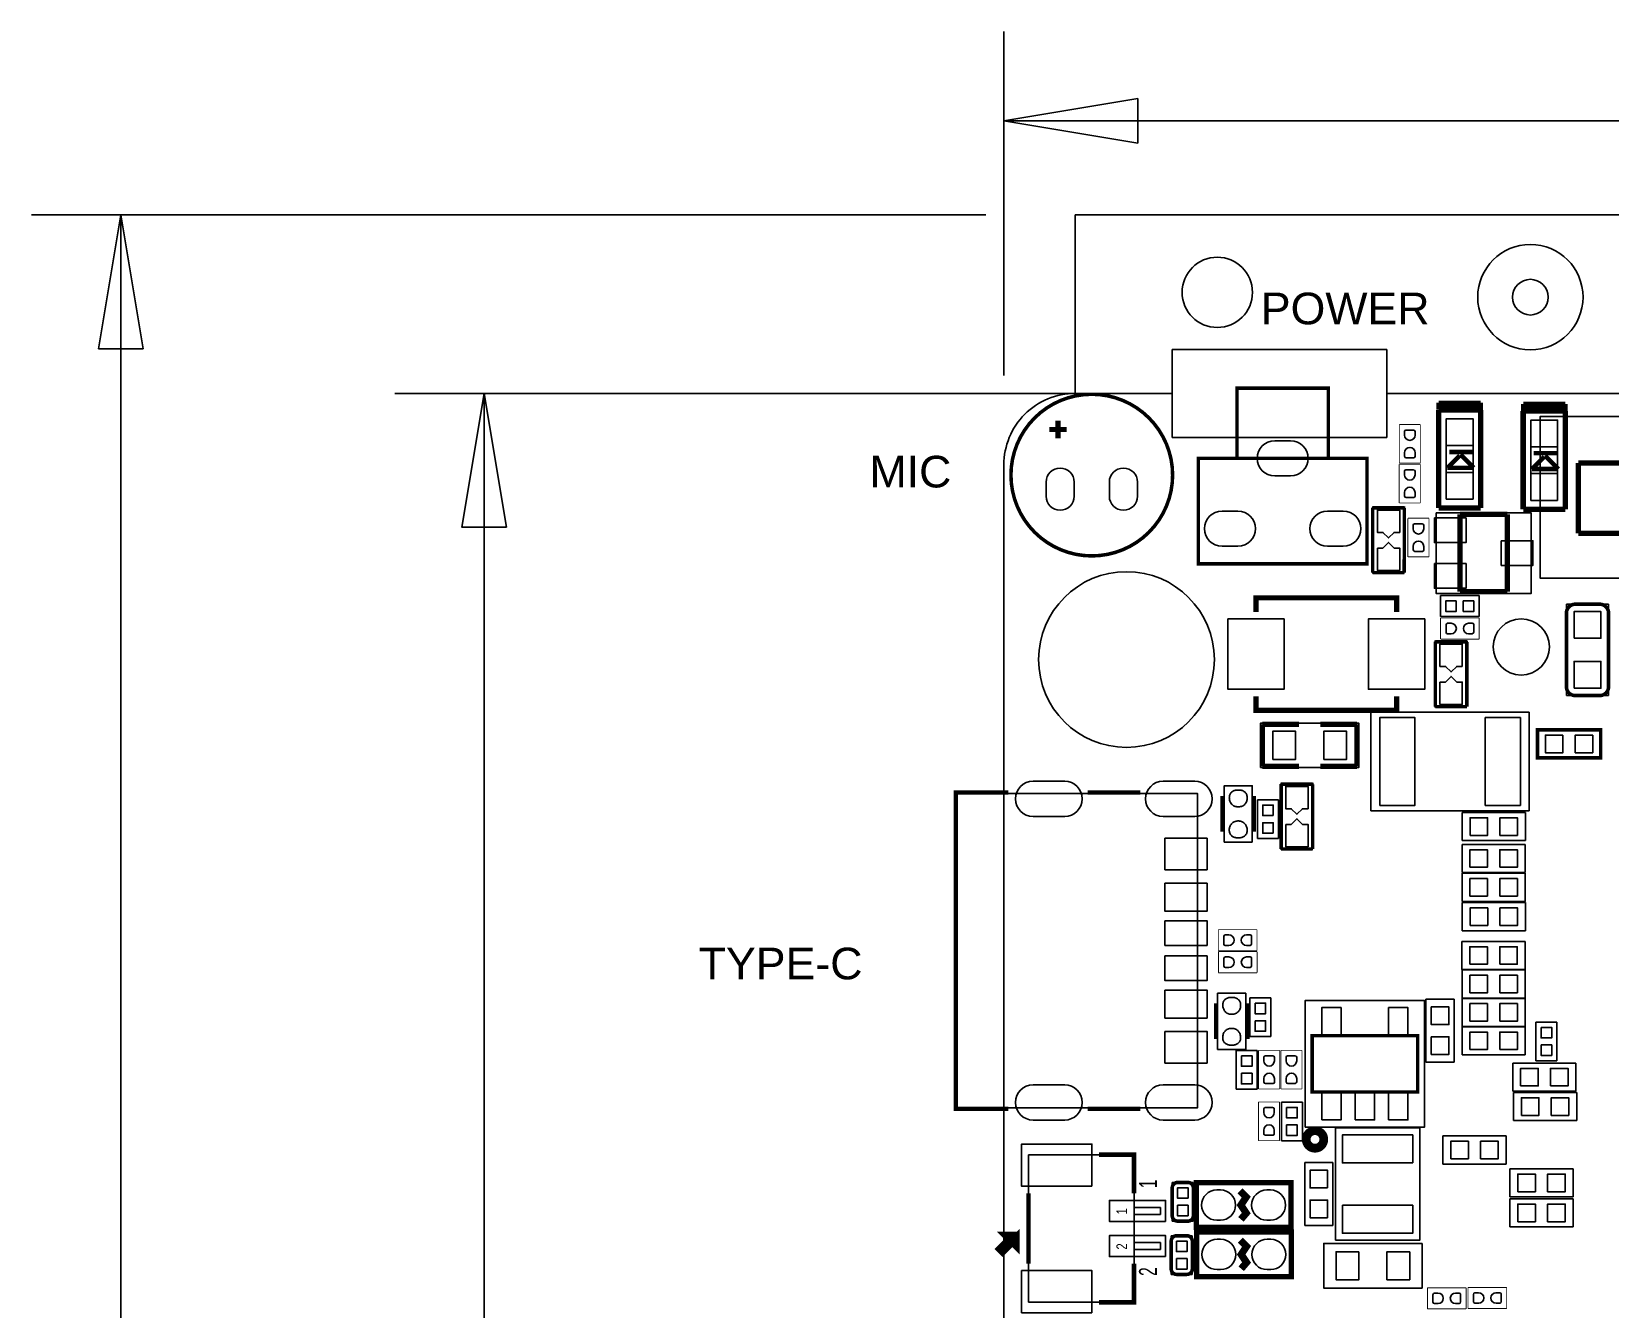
# Model space of a CAD drawing. Extents: x -43 to 159, y -36 to 93.
# Drawn here: x -42.61 to 2.32, y 42.61 to 78.97 of the extents above; entities that cross this region are included whole.
import ezdxf

# ---------------------------------------------------------------- set-up
doc = ezdxf.new("R2010")
doc.units = 0
for name, color, linetype in [('BG_DIMENSION', 40, 'CONTINUOUS'), ('BG_OUTLINE', 200, 'CONTINUOUS'), ('PG_ASSEMBLY_TOP', 7, 'CONTINUOUS'), ('PG_SILKSCREEN_TOP', 254, 'CONTINUOUS'), ('PIN_TOP', 92, 'CONTINUOUS')]:
    doc.layers.add(name, color=color, linetype=linetype)

msp = doc.modelspace()

# ---------------------------------------------------------------- linework, layer by layer
at = {"layer": 'BG_DIMENSION'}
for points in [[(-14.943328, 69.181218), (-14.943328, 78.969108)], [(-11.133328, 77.064108), (-14.943328, 76.429108), (-11.133328, 75.794108), (-11.133328, 77.064108)], [(7.838948, 76.429108), (-14.943328, 76.429108)], [(-15.451328, 73.753218), (-42.606722, 73.753218)], [(-39.431722, 69.943218), (-40.066722, 73.753218), (-40.701722, 69.943218), (-39.431722, 69.943218)], [(-40.066722, 32.643826), (-40.066722, 73.753218)], [(-12.691872, 68.673218), (-32.268668, 68.673218)], [(-29.093668, 64.863218), (-29.728668, 68.673218), (-30.363668, 64.863218), (-29.093668, 64.863218)], [(-29.728668, 33.782508), (-29.728668, 68.673218)]]:
    msp.add_lwpolyline(points, dxfattribs=at)
at = {"layer": 'BG_OUTLINE'}
for points in [[(114.046508, 73.753218), (157.121098, 73.753218), (-12.911328, 73.753218), (-12.911328, 68.673218), (-10.151872, 68.673218)], [(-10.151872, 69.924422), (-10.151872, 68.673218)], [(-4.049776, 69.924422), (-10.151872, 69.924422)], [(-4.049776, 68.673218), (-4.049776, 69.924422)], [(-12.911328, 68.673218), (-10.151872, 68.673218)], [(-12.911328, 68.673218), (-10.151872, 68.673218)], [(-10.151872, 68.673218), (-10.151872, 67.422014)], [(-10.151872, 68.673218), (-10.151872, 67.422014)], [(-10.151872, 68.673218), (-10.151872, 67.422014)], [(-4.049776, 68.673218), (39.024814, 68.673218)], [(-4.049776, 67.422014), (-4.049776, 68.673218)], [(-4.049776, 68.673218), (39.024814, 68.673218)], [(-4.049776, 67.422014), (-4.049776, 68.673218)], [(-4.049776, 68.673218), (39.024814, 68.673218)], [(-4.049776, 67.422014), (-4.049776, 68.673218)], [(-10.151872, 67.422014), (-4.049776, 67.422014)], [(-10.151872, 67.422014), (-4.049776, 67.422014)], [(-10.151872, 67.422014), (-4.049776, 67.422014)], [(-14.943328, -18.358866), (-14.943328, 66.641218)], [(-14.943328, -18.358866), (-14.943328, 66.641218)], [(-14.943328, -18.358866), (-14.943328, 66.641218)]]:
    msp.add_lwpolyline(points, dxfattribs=at)
for points in [[(-14.943328, 66.641218, -0.414214), (-12.911328, 68.673218)], [(-14.943328, 66.641218, -0.414214), (-12.911328, 68.673218)], [(-14.943328, 66.641218, -0.414214), (-12.911328, 68.673218)], [(41.056814, 66.641218, 0.414214), (39.024814, 68.673218), (-4.049776, 68.673218), (-4.049776, 67.422014), (-10.151872, 67.422014), (-10.151872, 68.673218), (-12.911328, 68.673218, 0.414214), (-14.943328, 66.641218), (-14.943328, -18.358866, 0.414214), (-12.911328, -20.390866), (39.024814, -20.390866, 0.414214), (41.056814, -18.358866), (41.056814, 66.641218)]]:
    msp.add_lwpolyline(points, format="xyb", dxfattribs=at)
msp.add_lwpolyline([(41.056814, -18.358866, -0.414214), (39.024814, -20.390866), (-12.911328, -20.390866, -0.414214), (-14.943328, -18.358866), (-14.943328, 66.641218, -0.414214), (-12.911328, 68.673218), (-10.151872, 68.673218), (-10.151872, 67.422014), (-4.049776, 67.422014), (-4.049776, 68.673218), (39.024814, 68.673218, -0.414214), (41.056814, 66.641218)], format="xyb", close=True, dxfattribs=at)
at = {"layer": 'PG_ASSEMBLY_TOP'}
msp.add_lwpolyline([(1.535938, 71.411592, 1), (-1.461262, 71.411592, 1), (1.535938, 71.411592)], format="xyb", dxfattribs=at)
for points, const_width in [([(-8.310372, 66.824098), (-8.310372, 68.824094), (-5.710428, 68.824094), (-5.710428, 66.824098)], 0.050038), ([(-3.69189, 66.68516), (-3.69189, 67.78498)], 0.0254), ([(-3.69189, 67.78498), (-3.091942, 67.78498)], 0.0254), ([(-3.091942, 67.78498), (-3.091942, 66.68516)], 0.0254), ([(-9.410446, 63.824104), (-9.410446, 66.824098), (-4.610354, 66.824098), (-4.610354, 63.824104), (-9.410446, 63.824104)], 0.050038), ([(-3.694176, 65.554606), (-3.694176, 66.654426)], 0.0254), ([(-3.694176, 66.654426), (-3.094228, 66.654426)], 0.0254), ([(-3.091942, 66.68516), (-3.69189, 66.68516)], 0.0254), ([(-3.094228, 66.654426), (-3.094228, 65.554606)], 0.0254), ([(1.404874, 64.695324), (1.404874, 66.69532)], 0.150114), ([(-3.541014, 63.575692), (-3.543554, 65.429892), (-4.447794, 65.437512), (-4.447794, 63.565532), (-3.543554, 63.568072)], 0.050038), ([(-3.094228, 65.554606), (-3.694176, 65.554606)], 0.0254), ([(-3.44678, 64.021208), (-3.44678, 65.121028)], 0.0254), ([(-3.44678, 65.121028), (-2.846832, 65.121028)], 0.0254), ([(-2.846832, 65.121028), (-2.846832, 64.021208)], 0.0254), ([(-2.846832, 64.021208), (-3.44678, 64.021208)], 0.0254), ([(-2.51841, 61.681868), (-2.51841, 62.281816)], 0.0254), ([(-2.51841, 62.281816), (-1.41859, 62.281816)], 0.0254), ([(-1.41859, 62.281816), (-1.41859, 61.681868)], 0.0254), ([(-1.76022, 59.76239), (-1.76276, 61.61659), (-2.667, 61.62421), (-2.667, 59.75223), (-1.76276, 59.75477)], 0.050038), ([(-1.41859, 61.681868), (-2.51841, 61.681868)], 0.0254), ([(-6.14807, 55.71236), (-6.15061, 57.56656), (-7.05485, 57.57418), (-7.05485, 55.7022), (-6.15061, 55.70474)], 0.050038), ([(-8.84047, 53.41366), (-7.74065, 53.41366)], 0.0254), ([(-8.84047, 52.813712), (-8.84047, 53.41366)], 0.0254), ([(-7.74065, 53.41366), (-7.74065, 52.813712)], 0.0254), ([(-7.74065, 52.813712), (-8.84047, 52.813712)], 0.0254), ([(-8.838438, 52.787042), (-7.738618, 52.787042)], 0.0254), ([(-8.838438, 52.187094), (-8.838438, 52.787042)], 0.0254), ([(-7.738618, 52.787042), (-7.738618, 52.187094)], 0.0254), ([(-7.738618, 52.187094), (-8.838438, 52.187094)], 0.0254), ([(-7.695692, 48.878744), (-7.695692, 49.978564)], 0.0254), ([(-7.695692, 49.978564), (-7.095744, 49.978564)], 0.0254), ([(-7.095744, 49.978564), (-7.095744, 48.878744)], 0.0254), ([(-7.061454, 48.880268), (-7.061454, 49.980088)], 0.0254), ([(-7.061454, 49.980088), (-6.461506, 49.980088)], 0.0254), ([(-6.461506, 49.980088), (-6.461506, 48.880268)], 0.0254), ([(-7.698486, 47.408846), (-7.698486, 48.508666)], 0.0254), ([(-7.698486, 48.508666), (-7.098538, 48.508666)], 0.0254), ([(-7.095744, 48.878744), (-7.695692, 48.878744)], 0.0254), ([(-7.098538, 48.508666), (-7.098538, 47.408846)], 0.0254), ([(-6.461506, 48.880268), (-7.061454, 48.880268)], 0.0254), ([(-7.098538, 47.408846), (-7.698486, 47.408846)], 0.0254), ([(-15.122144, 44.327064), (-14.697964, 44.751244)], 0.127), ([(-14.556486, 44.751244), (-15.051278, 44.256198)], 0.127), ([(-14.980666, 44.751244), (-14.556486, 44.327064)], 0.127), ([(-14.556486, 44.751244), (-14.980666, 44.751244)], 0.127), ([(-14.556486, 44.609766), (-14.980666, 44.185332)], 0.127), ([(-14.697964, 44.751244), (-14.556486, 44.751244)], 0.127), ([(-14.556486, 44.751244), (-14.556486, 44.609766)], 0.127), ([(-14.556486, 44.327064), (-14.556486, 44.751244)], 0.127), ([(-15.051278, 44.256198), (-15.122144, 44.327064)], 0.127), ([(-14.980666, 44.185332), (-15.051278, 44.256198)], 0.127), ([(-2.891028, 42.622978), (-2.891028, 43.222926)], 0.0254), ([(-2.891028, 43.222926), (-1.791208, 43.222926)], 0.0254), ([(-1.791208, 43.222926), (-1.791208, 42.622978)], 0.0254), ([(-1.736344, 42.631868), (-1.736344, 43.231816)], 0.0254), ([(-1.736344, 43.231816), (-0.636524, 43.231816)], 0.0254), ([(-0.636524, 43.231816), (-0.636524, 42.631868)], 0.0254), ([(-1.791208, 42.622978), (-2.891028, 42.622978)], 0.0254), ([(-0.636524, 42.631868), (-1.736344, 42.631868)], 0.0254)]:
    msp.add_lwpolyline(points, dxfattribs=dict(at, const_width=const_width))
at = {"layer": 'PG_ASSEMBLY_TOP', "const_width": 0.050038}
msp.add_lwpolyline([(-10.139172, 66.34861, 1), (-14.743684, 66.34861, 1), (-10.139172, 66.34861)], format="xyb", dxfattribs=at)
at = {"layer": 'PG_ASSEMBLY_TOP'}
for points in [[(-1.591818, 65.663826), (-2.353818, 65.663826), (-2.353818, 67.949826), (-1.591818, 67.949826)], [(0.813562, 65.628266), (0.051562, 65.628266), (0.051562, 67.914266), (0.813562, 67.914266)], [(23.805388, 68.017898), (23.805388, 63.412878), (0.318008, 63.412878), (0.318008, 68.017898)], [(-2.641854, 65.278254), (0.058166, 65.278254), (0.058166, 62.97803), (-2.641854, 62.97803)], [(-7.638796, 58.02376), (-4.844796, 58.02376), (-4.844796, 59.29376), (-7.638796, 59.29376)], [(-7.873492, 55.906162), (-8.673592, 55.906162), (-8.673592, 57.506362), (-7.873492, 57.506362)], [(-16.286988, 48.340772), (-9.437116, 48.340772), (-9.437116, 57.290716), (-16.286988, 57.290716)], [(-8.860536, 51.605434), (-8.060436, 51.605434), (-8.060436, 50.005234), (-8.860536, 50.005234)], [(-6.370828, 47.79518), (-2.972308, 47.79518), (-2.972308, 51.3969), (-6.370828, 51.3969)], [(-5.508244, 44.573444), (-3.110484, 44.573444), (-3.110484, 47.773844), (-5.508244, 47.773844)], [(-6.775704, 44.941236), (-6.775704, 46.211236), (-9.468104, 46.211236), (-9.468104, 44.941236)], [(-6.76783, 43.535854), (-6.76783, 44.805854), (-9.46023, 44.805854), (-9.46023, 43.535854)], [(-3.045206, 44.484544), (-5.839206, 44.484544), (-5.839206, 43.214544), (-3.045206, 43.214544)]]:
    msp.add_lwpolyline(points, close=True, dxfattribs=at)
for points in [[(-1.420876, 62.919864), (-2.520696, 62.919864)], [(-2.520696, 62.919864), (-2.520696, 62.319916)], [(-1.420876, 62.319916), (-1.420876, 62.919864)], [(1.062736, 62.674754), (2.262632, 62.674754)], [(1.062736, 60.07481), (1.062736, 62.674754)], [(2.262632, 62.674754), (2.262632, 60.07481)], [(-2.520696, 62.319916), (-1.420876, 62.319916)], [(2.262632, 60.07481), (1.062736, 60.07481)], [(-4.49834, 56.799226), (-4.49834, 59.598306)], [(-4.49834, 59.598306), (0.00254, 59.598306)], [(0.00254, 59.598306), (0.00254, 56.799226)], [(2.038604, 59.09945), (0.23876, 59.09945)], [(0.23876, 59.09945), (0.23876, 58.29935)], [(2.038604, 58.29935), (2.038604, 59.09945)], [(0.23876, 58.29935), (2.038604, 58.29935)], [(-7.12724, 57.107328), (-7.727188, 57.107328)], [(-7.727188, 57.107328), (-7.727188, 56.007508)], [(-7.12724, 56.007508), (-7.12724, 57.107328)], [(0.00254, 56.799226), (-4.49834, 56.799226)], [(-0.104648, 56.74614), (-1.904492, 56.74614)], [(-1.904492, 56.74614), (-1.904492, 55.94604)], [(-0.104648, 55.94604), (-0.104648, 56.74614)], [(-7.727188, 56.007508), (-7.12724, 56.007508)], [(-0.107696, 55.838598), (-1.90754, 55.838598)], [(-1.90754, 55.838598), (-1.90754, 55.038498)], [(-1.904492, 55.94604), (-0.104648, 55.94604)], [(-0.107696, 55.038498), (-0.107696, 55.838598)], [(-1.90754, 55.038498), (-0.107696, 55.038498)], [(-0.107696, 55.017924), (-1.90754, 55.017924)], [(-1.90754, 55.017924), (-1.90754, 54.217824)], [(-0.107696, 54.217824), (-0.107696, 55.017924)], [(-1.90754, 54.217824), (-0.107696, 54.217824)], [(-0.102362, 54.183026), (-1.902206, 54.183026)], [(-1.902206, 54.183026), (-1.902206, 53.382926)], [(-0.102362, 53.382926), (-0.102362, 54.183026)], [(-0.11049, 53.076856), (-1.910334, 53.076856)], [(-1.910334, 53.076856), (-1.910334, 52.276756)], [(-1.902206, 53.382926), (-0.102362, 53.382926)], [(-0.11049, 52.276756), (-0.11049, 53.076856)], [(-1.910334, 52.276756), (-0.11049, 52.276756)], [(-0.106426, 52.267612), (-1.90627, 52.267612)], [(-1.90627, 52.267612), (-1.90627, 51.467512)], [(-0.106426, 51.467512), (-0.106426, 52.267612)], [(-7.94512, 51.472084), (-7.94512, 50.372264)], [(-7.345172, 51.472084), (-7.94512, 51.472084)], [(-7.345172, 50.372264), (-7.345172, 51.472084)], [(-2.932176, 51.43881), (-2.932176, 49.638966)], [(-2.132076, 51.43881), (-2.932176, 51.43881)], [(-2.132076, 49.638966), (-2.132076, 51.43881)], [(-0.107696, 51.457606), (-1.90754, 51.457606)], [(-1.90754, 51.457606), (-1.90754, 50.657506)], [(-1.90627, 51.467512), (-0.106426, 51.467512)], [(-0.107696, 50.657506), (-0.107696, 51.457606)], [(0.193548, 50.78222), (0.193548, 49.6824)], [(0.793496, 50.78222), (0.193548, 50.78222)], [(0.793496, 49.6824), (0.793496, 50.78222)], [(-7.94512, 50.372264), (-7.345172, 50.372264)], [(-1.90754, 50.657506), (-0.107696, 50.657506)], [(-0.107696, 50.650902), (-1.90754, 50.650902)], [(-1.90754, 50.650902), (-1.90754, 49.850802)], [(-0.107696, 49.850802), (-0.107696, 50.650902)], [(-8.332216, 49.97577), (-8.332216, 48.87595)], [(-7.732268, 49.97577), (-8.332216, 49.97577)], [(-7.732268, 48.87595), (-7.732268, 49.97577)], [(-2.932176, 49.638966), (-2.132076, 49.638966)], [(-1.90754, 49.850802), (-0.107696, 49.850802)], [(1.335024, 49.61509), (-0.46482, 49.61509)], [(-0.46482, 49.61509), (-0.46482, 48.81499)], [(0.193548, 49.6824), (0.793496, 49.6824)], [(1.335024, 48.81499), (1.335024, 49.61509)], [(-8.332216, 48.87595), (-7.732268, 48.87595)], [(-0.46482, 48.81499), (1.335024, 48.81499)], [(1.35636, 48.779684), (-0.443484, 48.779684)], [(-0.443484, 48.779684), (-0.443484, 47.979584)], [(1.35636, 47.979584), (1.35636, 48.779684)], [(-7.046976, 48.507142), (-7.046976, 47.407322)], [(-6.447028, 48.507142), (-7.046976, 48.507142)], [(-6.447028, 47.407322), (-6.447028, 48.507142)], [(-0.443484, 47.979584), (1.35636, 47.979584)], [(-7.046976, 47.407322), (-6.447028, 47.407322)], [(-0.652018, 47.542958), (-2.451862, 47.542958)], [(-2.451862, 47.542958), (-2.451862, 46.742858)], [(-0.652018, 46.742858), (-0.652018, 47.542958)], [(-11.239246, 47.009812), (-14.23924, 47.009812)], [(-14.23924, 47.009812), (-14.23924, 42.809668)], [(-11.239246, 42.809668), (-11.239246, 47.009812)], [(-5.582412, 46.790864), (-6.382512, 46.790864)], [(-6.382512, 46.790864), (-6.382512, 44.99102)], [(-5.582412, 44.99102), (-5.582412, 46.790864)], [(-2.451862, 46.742858), (-0.652018, 46.742858)], [(1.253744, 46.606714), (-0.5461, 46.606714)], [(-0.5461, 46.606714), (-0.5461, 45.806614)], [(1.253744, 45.806614), (1.253744, 46.606714)], [(-9.552432, 46.219364), (-10.15238, 46.219364)], [(-10.15238, 46.219364), (-10.15238, 45.119544)], [(-9.552432, 45.119544), (-9.552432, 46.219364)], [(-10.489184, 45.509688), (-11.239246, 45.509688)], [(-11.239246, 45.509688), (-11.239246, 45.30979)], [(-10.489184, 45.30979), (-10.489184, 45.509688)], [(-0.5461, 45.806614), (1.253744, 45.806614)], [(1.253744, 45.752512), (-0.5461, 45.752512)], [(-0.5461, 45.752512), (-0.5461, 44.952412)], [(1.253744, 44.952412), (1.253744, 45.752512)], [(-11.239246, 45.30979), (-10.489184, 45.30979)], [(-10.15238, 45.119544), (-9.552432, 45.119544)], [(-6.382512, 44.99102), (-5.582412, 44.99102)], [(-0.5461, 44.952412), (1.253744, 44.952412)], [(-10.489184, 44.50969), (-11.239246, 44.50969)], [(-11.239246, 44.50969), (-11.239246, 44.309792)], [(-10.489184, 44.309792), (-10.489184, 44.50969)], [(-10.181082, 44.703492), (-10.181082, 43.603672)], [(-9.581134, 44.703492), (-10.181082, 44.703492)], [(-9.581134, 43.603672), (-9.581134, 44.703492)], [(-11.239246, 44.309792), (-10.489184, 44.309792)], [(-10.181082, 43.603672), (-9.581134, 43.603672)], [(-14.23924, 42.809668), (-11.239246, 42.809668)]]:
    msp.add_lwpolyline(points, dxfattribs=at)
at = {"layer": 'PG_SILKSCREEN_TOP'}
for points, const_width in [([(-5.710428, 66.824098), (-5.710428, 68.824094), (-8.310372, 68.824094), (-8.310372, 66.824098)], 0.100076), ([(-2.572766, 68.406772), (-1.37287, 68.406772)], 0.127), ([(-2.572766, 68.206874), (-2.572766, 68.406772)], 0.127), ([(-2.572766, 68.306696), (-1.37287, 68.306696)], 0.127), ([(-2.572766, 68.206874), (-2.572766, 68.306696)], 0.127), ([(-1.37287, 68.406772), (-1.37287, 68.206874)], 0.127), ([(-1.37287, 68.306696), (-1.37287, 68.106798)], 0.127), ([(-0.167386, 68.371212), (1.03251, 68.371212)], 0.127), ([(-0.167386, 68.171314), (-0.167386, 68.371212)], 0.127), ([(-0.167386, 68.271136), (1.03251, 68.271136)], 0.127), ([(-0.167386, 68.171314), (-0.167386, 68.271136)], 0.127), ([(1.03251, 68.371212), (1.03251, 68.171314)], 0.127), ([(1.03251, 68.271136), (1.03251, 68.071238)], 0.127), ([(-13.401548, 67.396614), (-13.401548, 67.896486)], 0.150114), ([(-2.572766, 68.203826), (-1.37287, 68.203826)], 0.1524), ([(-2.572766, 65.409826), (-2.572766, 68.203826)], 0.1524), ([(-1.37287, 68.203826), (-1.37287, 65.409826)], 0.1524), ([(-0.167386, 68.168266), (1.03251, 68.168266)], 0.1524), ([(-0.167386, 65.374266), (-0.167386, 68.168266)], 0.1524), ([(1.03251, 68.168266), (1.03251, 65.374266)], 0.1524), ([(-13.151358, 67.64655), (-13.651484, 67.64655)], 0.150114), ([(-1.972818, 66.906648), (-2.32283, 66.556636)], 0.127), ([(-2.272792, 67.006724), (-1.572768, 67.006724)], 0.127), ([(-1.572768, 66.556636), (-1.947926, 66.931794)], 0.127), ([(0.432562, 66.871088), (0.08255, 66.521076)], 0.127), ([(0.132588, 66.971164), (0.832612, 66.971164)], 0.127), ([(0.832612, 66.521076), (0.457454, 66.896234)], 0.127), ([(-4.610354, 66.824098), (-9.410446, 66.824098), (-9.410446, 63.824104), (-4.610354, 63.824104), (-4.610354, 66.824098)], 0.100076), ([(-2.32283, 66.556636), (-1.572768, 66.556636)], 0.127), ([(0.08255, 66.521076), (0.832612, 66.521076)], 0.127), ([(23.704804, 66.69532), (1.404874, 66.69532)], 0.1524), ([(1.404874, 64.695324), (23.704804, 64.695324), (23.704804, 66.661538), (23.665688, 66.661538)], 0.1524), ([(1.404874, 66.69532), (1.404874, 64.695324)], 0.150114), ([(-3.548126, 65.417446), (-4.448302, 65.417446)], 0.100076), ([(-4.447794, 65.419732), (-4.447794, 63.570612)], 0.100076), ([(-3.551174, 63.575692), (-3.548634, 65.414652)], 0.100076), ([(-1.37287, 65.409826), (-2.572766, 65.409826)], 0.1524), ([(-0.616966, 65.228216), (-1.966722, 65.228216)], 0.153924), ([(-1.966722, 65.228216), (-1.966722, 63.028068)], 0.153924), ([(-0.616966, 63.028068), (-0.616966, 65.228216)], 0.153924), ([(1.03251, 65.374266), (-0.167386, 65.374266)], 0.1524), ([(-4.448302, 63.572898), (-3.548126, 63.572898)], 0.100076), ([(-3.769106, 62.45479), (-3.769106, 62.85484), (-7.769098, 62.85484), (-7.769098, 62.45479)], 0.150114), ([(-1.966722, 63.028068), (-0.616966, 63.028068)], 0.153924), ([(-1.767332, 61.604144), (-2.667508, 61.604144)], 0.100076), ([(-2.667, 61.60643), (-2.667, 59.75731)], 0.100076), ([(-1.77038, 59.76239), (-1.76784, 61.60135)], 0.100076), ([(-3.769106, 60.054998), (-3.769106, 59.654948), (-7.769098, 59.654948), (-7.769098, 60.054998)], 0.150114), ([(-2.667508, 59.759596), (-1.767332, 59.759596)], 0.100076), ([(-7.591806, 59.258708), (-7.591806, 58.058812)], 0.150114), ([(-6.54177, 59.258708), (-7.591806, 59.258708)], 0.150114), ([(-5.941822, 59.258708), (-4.891786, 59.258708)], 0.150114), ([(-4.891786, 59.258708), (-4.891786, 58.058812)], 0.150114), ([(2.038604, 59.09945), (2.038604, 58.29935), (0.23876, 58.29935), (0.23876, 59.09945), (2.038604, 59.09945)], 0.1016), ([(-7.591806, 58.058812), (-6.54177, 58.058812)], 0.150114), ([(-4.891786, 58.058812), (-5.941822, 58.058812)], 0.150114), ([(-6.155182, 57.554114), (-7.055358, 57.554114)], 0.100076), ([(-7.05485, 57.5564), (-7.05485, 55.70728)], 0.100076), ([(-6.15823, 55.71236), (-6.15569, 57.55132)], 0.100076), ([(-14.81201, 57.315608), (-16.312134, 57.315608), (-16.312134, 48.31588), (-14.81201, 48.31588)], 0.127), ([(-11.061954, 57.315608), (-12.562078, 57.315608)], 0.127), ([(-8.718042, 56.198262), (-8.718042, 57.214262)], 0.127), ([(-7.829042, 57.214262), (-7.829042, 56.198262)], 0.127), ([(-7.055358, 55.709566), (-6.155182, 55.709566)], 0.100076), ([(-8.904986, 50.297334), (-8.904986, 51.313334)], 0.127), ([(-8.015986, 51.313334), (-8.015986, 50.297334)], 0.127), ([(-6.172708, 48.79594), (-6.172708, 50.39614), (-3.170428, 50.39614), (-3.170428, 48.79594), (-6.172708, 48.79594)], 0.09906), ([(-11.061954, 48.31588), (-12.562078, 48.31588)], 0.127), ([(-11.239246, 45.909738), (-11.239246, 47.009812), (-12.239244, 47.009812)], 0.127), ([(-6.775704, 44.941236), (-9.468104, 44.941236), (-9.468104, 46.211236), (-6.775704, 46.211236), (-6.775704, 44.941236)], 0.1524), ([(-14.23924, 43.909742), (-14.23924, 45.909738)], 0.127), ([(-8.198104, 45.169836), (-8.045704, 45.347636), (-8.198104, 45.576236), (-8.045704, 45.804836), (-8.223504, 45.982636)], 0.2032), ([(-14.556486, 44.751244), (-14.980666, 44.751244), (-14.556486, 44.327064), (-14.556486, 44.751244), (-15.051278, 44.256198), (-15.122144, 44.327064), (-14.697964, 44.751244), (-14.556486, 44.751244), (-14.556486, 44.609766), (-14.980666, 44.185332), (-15.051278, 44.256198)], 0.127), ([(-6.76783, 43.535854), (-9.46023, 43.535854), (-9.46023, 44.805854), (-6.76783, 44.805854), (-6.76783, 43.535854)], 0.1524), ([(-8.19023, 43.764454), (-8.03783, 43.942254), (-8.19023, 44.170854), (-8.03783, 44.399454), (-8.21563, 44.577254)], 0.2032), ([(-11.239246, 43.909742), (-11.239246, 42.809668), (-12.239244, 42.809668)], 0.127)]:
    msp.add_lwpolyline(points, dxfattribs=dict(at, const_width=const_width))
for points, const_width in [([(-10.141458, 66.34861, 1), (-14.741398, 66.34861, 1), (-10.141458, 66.34861)], 0.100076), ([(1.316736, 62.674754), (2.008632, 62.674754, -0.414275), (2.262632, 62.420754), (2.262632, 60.32881, -0.414275), (2.008632, 60.07481), (1.316736, 60.07481, -0.414275), (1.062736, 60.32881), (1.062736, 62.420754, -0.414275), (1.316736, 62.674754)], 0.1016), ([(-5.840476, 47.444406, 0.999984), (-6.340348, 47.444406, 1.000016), (-5.840476, 47.444406)], 0.24892), ([(-9.704832, 45.119544), (-9.99998, 45.119544, -0.414362), (-10.15238, 45.271944), (-10.15238, 46.066964, -0.414362), (-9.99998, 46.219364), (-9.704832, 46.219364, -0.414362), (-9.552432, 46.066964), (-9.552432, 45.271944, -0.414362), (-9.704832, 45.119544)], 0.1016), ([(-10.028682, 44.703492), (-9.733534, 44.703492, -0.414362), (-9.581134, 44.551092), (-9.581134, 43.756072, -0.414362), (-9.733534, 43.603672), (-10.028682, 43.603672, -0.414362), (-10.181082, 43.756072), (-10.181082, 44.551092, -0.414362), (-10.028682, 44.703492)], 0.1016)]:
    msp.add_lwpolyline(points, format="xyb", dxfattribs=dict(at, const_width=const_width))
at = {"layer": 'PIN_TOP'}
for points in [[(-1.591818, 67.187826), (-2.353818, 67.187826), (-2.353818, 67.949826), (-1.591818, 67.949826)], [(0.813562, 67.152266), (0.051562, 67.152266), (0.051562, 67.914266), (0.813562, 67.914266)], [(-1.591818, 65.663826), (-2.353818, 65.663826), (-2.353818, 66.425826), (-1.591818, 66.425826)], [(0.813562, 65.628266), (0.051562, 65.628266), (0.051562, 66.390266), (0.813562, 66.390266)], [(-3.680714, 64.718692), (-3.83921, 64.718692), (-3.83921, 64.718184), (-3.998214, 64.55918), (-4.157218, 64.718184), (-4.157218, 64.718692), (-4.315714, 64.718692), (-4.315714, 65.353692), (-3.680714, 65.353692)], [(-2.691765, 65.12814), (-1.791843, 65.12814), (-1.791843, 64.428116), (-2.691765, 64.428116)], [(-4.315714, 64.271652), (-4.157218, 64.271652), (-4.157218, 64.27216), (-3.998214, 64.431164), (-3.83921, 64.27216), (-3.83921, 64.271652), (-3.680714, 64.271652), (-3.680714, 63.636652), (-4.315714, 63.636652)], [(-0.791845, 64.478154), (0.108077, 64.478154), (0.108077, 63.77813), (-0.791845, 63.77813)], [(-2.691765, 63.828168), (-1.791843, 63.828168), (-1.791843, 63.128144), (-2.691765, 63.128144)], [(-2.070735, 62.769877), (-2.070735, 62.469903), (-2.370709, 62.469903), (-2.370709, 62.769877)], [(-1.570863, 62.769877), (-1.570863, 62.469903), (-1.870837, 62.469903), (-1.870837, 62.769877)], [(1.2827, 61.704728), (1.2827, 62.464696), (2.042668, 62.464696), (2.042668, 61.704728)], [(-6.969125, 62.254892), (-6.969125, 60.254896), (-8.569071, 60.254896), (-8.569071, 62.254892)], [(-2.969133, 62.254892), (-2.969133, 60.254896), (-4.569079, 60.254896), (-4.569079, 62.254892)], [(-1.89992, 60.90539), (-2.058416, 60.90539), (-2.058416, 60.904882), (-2.21742, 60.745878), (-2.376424, 60.904882), (-2.376424, 60.90539), (-2.53492, 60.90539), (-2.53492, 61.54039), (-1.89992, 61.54039)], [(1.2827, 60.284868), (1.2827, 61.044836), (2.042668, 61.044836), (2.042668, 60.284868)], [(-2.53492, 60.45835), (-2.376424, 60.45835), (-2.376424, 60.458858), (-2.21742, 60.617862), (-2.058416, 60.458858), (-2.058416, 60.45835), (-1.89992, 60.45835), (-1.89992, 59.82335), (-2.53492, 59.82335)], [(-4.24942, 56.949086), (-4.24942, 59.448446), (-3.24866, 59.448446), (-3.24866, 56.949086)], [(-0.24638, 59.448446), (-0.24638, 56.949086), (-1.24714, 56.949086), (-1.24714, 59.448446)], [(-7.291832, 58.25871), (-7.291832, 59.05881), (-6.641846, 59.05881), (-6.641846, 58.25871)], [(-5.842, 58.25871), (-5.842, 59.05881), (-5.192014, 59.05881), (-5.192014, 58.25871)], [(0.963803, 58.949463), (0.963803, 58.449337), (0.463677, 58.449337), (0.463677, 58.949463)], [(1.813687, 58.949463), (1.813687, 58.449337), (1.313561, 58.449337), (1.313561, 58.949463)], [(-8.527288, 57.188862), (-8.528558, 57.164732), (-8.527288, 57.140856), (-8.52424, 57.11698), (-8.518906, 57.093358), (-8.511286, 57.070498), (-8.501888, 57.0484), (-8.490458, 57.027318), (-8.47725, 57.007252), (-8.46201, 56.988456), (-8.4455, 56.97093), (-8.427212, 56.955182), (-8.407654, 56.941212), (-8.384794, 56.929782), (-8.360918, 56.920638), (-8.33628, 56.91378), (-8.311134, 56.908954), (-8.285734, 56.906668), (-8.260334, 56.906668), (-8.234934, 56.908954), (-8.209788, 56.91378), (-8.18515, 56.920638), (-8.161274, 56.929782), (-8.138414, 56.941212), (-8.118602, 56.954674), (-8.10006, 56.969914), (-8.083042, 56.986932), (-8.067802, 57.005728), (-8.05434, 57.02554), (-8.04291, 57.046876), (-8.033512, 57.068974), (-8.0264, 57.091834), (-8.021574, 57.115456), (-8.019034, 57.139332), (-8.01878, 57.163462), (-8.018526, 57.185306), (-8.020812, 57.206896), (-8.02513, 57.228232), (-8.031734, 57.248806), (-8.040624, 57.268872), (-8.051292, 57.287668), (-8.063992, 57.305194), (-8.07847, 57.32145), (-8.094726, 57.336182), (-8.112252, 57.348882), (-8.131048, 57.359804), (-8.15086, 57.368694), (-8.171688, 57.375552), (-8.193024, 57.37987), (-8.214614, 57.382156), (-8.3312, 57.382156), (-8.352536, 57.380124), (-8.373618, 57.375552), (-8.394192, 57.368948), (-8.41375, 57.360312), (-8.432546, 57.349644), (-8.450072, 57.337198), (-8.466074, 57.322974), (-8.480552, 57.306972), (-8.493252, 57.2897), (-8.504174, 57.271158), (-8.513318, 57.2516), (-8.520176, 57.23128), (-8.524748, 57.210198)], [(-6.28777, 56.85536), (-6.446266, 56.85536), (-6.446266, 56.854852), (-6.60527, 56.695848), (-6.764274, 56.854852), (-6.764274, 56.85536), (-6.92277, 56.85536), (-6.92277, 57.49036), (-6.28777, 57.49036)], [(-7.277227, 56.657367), (-7.577201, 56.657367), (-7.577201, 56.957341), (-7.277227, 56.957341)], [(-8.019796, 56.223662), (-8.018526, 56.247792), (-8.019796, 56.271668), (-8.022844, 56.295544), (-8.028178, 56.319166), (-8.035798, 56.342026), (-8.045196, 56.364124), (-8.056626, 56.385206), (-8.069834, 56.405272), (-8.085074, 56.424068), (-8.101584, 56.441594), (-8.119872, 56.457342), (-8.13943, 56.471312), (-8.16229, 56.482742), (-8.186166, 56.491886), (-8.210804, 56.498744), (-8.23595, 56.50357), (-8.26135, 56.505856), (-8.28675, 56.505856), (-8.31215, 56.50357), (-8.337296, 56.498744), (-8.361934, 56.491886), (-8.38581, 56.482742), (-8.40867, 56.471312), (-8.428482, 56.45785), (-8.447024, 56.44261), (-8.464042, 56.425592), (-8.479282, 56.406796), (-8.492744, 56.386984), (-8.504174, 56.365648), (-8.513572, 56.34355), (-8.520684, 56.32069), (-8.52551, 56.297068), (-8.52805, 56.273192), (-8.528304, 56.249062), (-8.528558, 56.227218), (-8.526272, 56.205628), (-8.521954, 56.184292), (-8.51535, 56.163718), (-8.50646, 56.143652), (-8.495792, 56.124856), (-8.483092, 56.10733), (-8.468614, 56.091074), (-8.452358, 56.076342), (-8.434832, 56.063642), (-8.416036, 56.05272), (-8.396224, 56.04383), (-8.375396, 56.036972), (-8.35406, 56.032654), (-8.33247, 56.030368), (-8.215884, 56.030368), (-8.194548, 56.0324), (-8.173466, 56.036972), (-8.152892, 56.043576), (-8.133334, 56.052212), (-8.114538, 56.06288), (-8.097012, 56.075326), (-8.08101, 56.08955), (-8.066532, 56.105552), (-8.053832, 56.122824), (-8.04291, 56.141366), (-8.033766, 56.160924), (-8.026908, 56.181244), (-8.022336, 56.202326)], [(-7.277227, 56.157495), (-7.577201, 56.157495), (-7.577201, 56.457469), (-7.277227, 56.457469)], [(-6.92277, 56.40832), (-6.764274, 56.40832), (-6.764274, 56.408828), (-6.60527, 56.567832), (-6.446266, 56.408828), (-6.446266, 56.40832), (-6.28777, 56.40832), (-6.28777, 55.77332), (-6.92277, 55.77332)], [(-1.679702, 56.0959), (-1.679702, 56.596026), (-1.179576, 56.596026), (-1.179576, 56.0959)], [(-0.829818, 56.0959), (-0.829818, 56.596026), (-0.329692, 56.596026), (-0.329692, 56.0959)], [(-10.36193, 56.015763), (-9.162034, 56.015763), (-9.162034, 55.115841), (-10.36193, 55.115841)], [(-1.68275, 55.188358), (-1.68275, 55.688484), (-1.182624, 55.688484), (-1.182624, 55.188358)], [(-0.832866, 55.188358), (-0.832866, 55.688484), (-0.33274, 55.688484), (-0.33274, 55.188358)], [(-1.68275, 54.367684), (-1.68275, 54.86781), (-1.182624, 54.86781), (-1.182624, 54.367684)], [(-0.832866, 54.367684), (-0.832866, 54.86781), (-0.33274, 54.86781), (-0.33274, 54.367684)], [(-10.36193, 54.73573), (-9.162034, 54.73573), (-9.162034, 53.93563), (-10.36193, 53.93563)], [(-1.677416, 53.532786), (-1.677416, 54.032912), (-1.17729, 54.032912), (-1.17729, 53.532786)], [(-0.827532, 53.532786), (-0.827532, 54.032912), (-0.327406, 54.032912), (-0.327406, 53.532786)], [(-10.36193, 53.665628), (-9.162034, 53.665628), (-9.162034, 52.965604), (-10.36193, 52.965604)], [(-10.36193, 52.665884), (-9.162034, 52.665884), (-9.162034, 51.96586), (-10.36193, 51.96586)], [(-1.685544, 52.426616), (-1.685544, 52.926742), (-1.185418, 52.926742), (-1.185418, 52.426616)], [(-0.83566, 52.426616), (-0.83566, 52.926742), (-0.335534, 52.926742), (-0.335534, 52.426616)], [(-1.68148, 51.617372), (-1.68148, 52.117498), (-1.181354, 52.117498), (-1.181354, 51.617372)], [(-0.831596, 51.617372), (-0.831596, 52.117498), (-0.33147, 52.117498), (-0.33147, 51.617372)], [(-10.36193, 51.695858), (-9.162034, 51.695858), (-9.162034, 50.895758), (-10.36193, 50.895758)], [(-8.714232, 51.287934), (-8.715502, 51.263804), (-8.714232, 51.239928), (-8.711184, 51.216052), (-8.70585, 51.19243), (-8.69823, 51.16957), (-8.688832, 51.147472), (-8.677402, 51.12639), (-8.664194, 51.106324), (-8.648954, 51.087528), (-8.632444, 51.070002), (-8.614156, 51.054254), (-8.594598, 51.040284), (-8.571738, 51.028854), (-8.547862, 51.01971), (-8.523224, 51.012852), (-8.498078, 51.008026), (-8.472678, 51.00574), (-8.447278, 51.00574), (-8.421878, 51.008026), (-8.396732, 51.012852), (-8.372094, 51.01971), (-8.348218, 51.028854), (-8.325358, 51.040284), (-8.305546, 51.053746), (-8.287004, 51.068986), (-8.269986, 51.086004), (-8.254746, 51.1048), (-8.241284, 51.124612), (-8.229854, 51.145948), (-8.220456, 51.168046), (-8.213344, 51.190906), (-8.208518, 51.214528), (-8.205978, 51.238404), (-8.205724, 51.262534), (-8.20547, 51.284378), (-8.207756, 51.305968), (-8.212074, 51.327304), (-8.218678, 51.347878), (-8.227568, 51.367944), (-8.238236, 51.38674), (-8.250936, 51.404266), (-8.265414, 51.420522), (-8.28167, 51.435254), (-8.299196, 51.447954), (-8.317992, 51.458876), (-8.337804, 51.467766), (-8.358632, 51.474624), (-8.379968, 51.478942), (-8.401558, 51.481228), (-8.518144, 51.481228), (-8.53948, 51.479196), (-8.560562, 51.474624), (-8.581136, 51.46802), (-8.600694, 51.459384), (-8.61949, 51.448716), (-8.637016, 51.43627), (-8.653018, 51.422046), (-8.667496, 51.406044), (-8.680196, 51.388772), (-8.691118, 51.37023), (-8.700262, 51.350672), (-8.70712, 51.330352), (-8.711692, 51.30927)], [(-7.795133, 51.322097), (-7.495159, 51.322097), (-7.495159, 51.022123), (-7.795133, 51.022123)], [(-2.782189, 51.213893), (-2.282063, 51.213893), (-2.282063, 50.713767), (-2.782189, 50.713767)], [(-1.68275, 50.807366), (-1.68275, 51.307492), (-1.182624, 51.307492), (-1.182624, 50.807366)], [(-0.832866, 50.807366), (-0.832866, 51.307492), (-0.33274, 51.307492), (-0.33274, 50.807366)], [(-7.795133, 50.822225), (-7.495159, 50.822225), (-7.495159, 50.522251), (-7.795133, 50.522251)], [(-5.89661, 50.39487), (-5.89661, 51.19497), (-5.3467, 51.19497), (-5.3467, 50.39487)], [(-3.99669, 50.39487), (-3.99669, 51.19497), (-3.44678, 51.19497), (-3.44678, 50.39487)], [(-10.36193, 50.515647), (-9.162034, 50.515647), (-9.162034, 49.615725), (-10.36193, 49.615725)], [(-8.20674, 50.322734), (-8.20547, 50.346864), (-8.20674, 50.37074), (-8.209788, 50.394616), (-8.215122, 50.418238), (-8.222742, 50.441098), (-8.23214, 50.463196), (-8.24357, 50.484278), (-8.256778, 50.504344), (-8.272018, 50.52314), (-8.288528, 50.540666), (-8.306816, 50.556414), (-8.326374, 50.570384), (-8.349234, 50.581814), (-8.37311, 50.590958), (-8.397748, 50.597816), (-8.422894, 50.602642), (-8.448294, 50.604928), (-8.473694, 50.604928), (-8.499094, 50.602642), (-8.52424, 50.597816), (-8.548878, 50.590958), (-8.572754, 50.581814), (-8.595614, 50.570384), (-8.615426, 50.556922), (-8.633968, 50.541682), (-8.650986, 50.524664), (-8.666226, 50.505868), (-8.679688, 50.486056), (-8.691118, 50.46472), (-8.700516, 50.442622), (-8.707628, 50.419762), (-8.712454, 50.39614), (-8.714994, 50.372264), (-8.715248, 50.348134), (-8.715502, 50.32629), (-8.713216, 50.3047), (-8.708898, 50.283364), (-8.702294, 50.26279), (-8.693404, 50.242724), (-8.682736, 50.223928), (-8.670036, 50.206402), (-8.655558, 50.190146), (-8.639302, 50.175414), (-8.621776, 50.162714), (-8.60298, 50.151792), (-8.583168, 50.142902), (-8.56234, 50.136044), (-8.541004, 50.131726), (-8.519414, 50.12944), (-8.402828, 50.12944), (-8.381492, 50.131472), (-8.36041, 50.136044), (-8.339836, 50.142648), (-8.320278, 50.151284), (-8.301482, 50.161952), (-8.283956, 50.174398), (-8.267954, 50.188622), (-8.253476, 50.204624), (-8.240776, 50.221896), (-8.229854, 50.240438), (-8.22071, 50.259996), (-8.213852, 50.280316), (-8.20928, 50.301398)], [(-2.782189, 50.364009), (-2.282063, 50.364009), (-2.282063, 49.863883), (-2.782189, 49.863883)], [(-1.68275, 50.000662), (-1.68275, 50.500788), (-1.182624, 50.500788), (-1.182624, 50.000662)], [(-0.832866, 50.000662), (-0.832866, 50.500788), (-0.33274, 50.500788), (-0.33274, 50.000662)], [(0.343535, 50.632233), (0.643509, 50.632233), (0.643509, 50.332259), (0.343535, 50.332259)], [(0.343535, 50.132361), (0.643509, 50.132361), (0.643509, 49.832387), (0.343535, 49.832387)], [(-8.182229, 49.825783), (-7.882255, 49.825783), (-7.882255, 49.525809), (-8.182229, 49.525809)], [(-0.24003, 48.96485), (-0.24003, 49.464976), (0.260096, 49.464976), (0.260096, 48.96485)], [(0.609854, 48.96485), (0.609854, 49.464976), (1.10998, 49.464976), (1.10998, 48.96485)], [(-8.182229, 49.325911), (-7.882255, 49.325911), (-7.882255, 49.025937), (-8.182229, 49.025937)], [(-5.89661, 47.99711), (-5.89661, 48.79721), (-5.3467, 48.79721), (-5.3467, 47.99711)], [(-4.94665, 47.99711), (-4.94665, 48.79721), (-4.39674, 48.79721), (-4.39674, 47.99711)], [(-3.99669, 47.99711), (-3.99669, 48.79721), (-3.44678, 48.79721), (-3.44678, 47.99711)], [(-0.218694, 48.129444), (-0.218694, 48.62957), (0.281432, 48.62957), (0.281432, 48.129444)], [(0.63119, 48.129444), (0.63119, 48.62957), (1.131316, 48.62957), (1.131316, 48.129444)], [(-6.896989, 48.357155), (-6.597015, 48.357155), (-6.597015, 48.057181), (-6.896989, 48.057181)], [(-6.896989, 47.857283), (-6.597015, 47.857283), (-6.597015, 47.557309), (-6.896989, 47.557309)], [(-12.439396, 46.10989), (-14.439392, 46.10989), (-14.439392, 47.309786), (-12.439396, 47.309786)], [(-3.309366, 46.774354), (-5.309362, 46.774354), (-5.309362, 47.574454), (-3.309366, 47.574454)], [(-2.227072, 46.892718), (-2.227072, 47.392844), (-1.726946, 47.392844), (-1.726946, 46.892718)], [(-1.377188, 46.892718), (-1.377188, 47.392844), (-0.877062, 47.392844), (-0.877062, 46.892718)], [(-5.732399, 46.065821), (-6.232525, 46.065821), (-6.232525, 46.565947), (-5.732399, 46.565947)], [(-0.32131, 45.956474), (-0.32131, 46.4566), (0.178816, 46.4566), (0.178816, 45.956474)], [(0.528574, 45.956474), (0.528574, 46.4566), (1.0287, 46.4566), (1.0287, 45.956474)], [(-9.702419, 45.769403), (-10.002393, 45.769403), (-10.002393, 46.069377), (-9.702419, 46.069377)], [(-10.339197, 45.109892), (-11.939143, 45.109892), (-11.939143, 45.70984), (-10.339197, 45.70984)], [(-9.702419, 45.269531), (-10.002393, 45.269531), (-10.002393, 45.569505), (-9.702419, 45.569505)], [(-5.732399, 45.215937), (-6.232525, 45.215937), (-6.232525, 45.716063), (-5.732399, 45.716063)], [(-5.309362, 45.572934), (-3.309366, 45.572934), (-3.309366, 44.772834), (-5.309362, 44.772834)], [(-0.32131, 45.102272), (-0.32131, 45.602398), (0.178816, 45.602398), (0.178816, 45.102272)], [(0.528574, 45.102272), (0.528574, 45.602398), (1.0287, 45.602398), (1.0287, 45.102272)], [(-10.339197, 44.10964), (-11.939143, 44.10964), (-11.939143, 44.709588), (-10.339197, 44.709588)], [(-10.031095, 44.553505), (-9.731121, 44.553505), (-9.731121, 44.253531), (-10.031095, 44.253531)], [(-10.031095, 44.053633), (-9.731121, 44.053633), (-9.731121, 43.753659), (-10.031095, 43.753659)], [(-4.842129, 44.249594), (-4.842129, 43.449494), (-5.492115, 43.449494), (-5.492115, 44.249594)], [(-3.392297, 44.249594), (-3.392297, 43.449494), (-4.042283, 43.449494), (-4.042283, 44.249594)], [(-12.439396, 42.509694), (-14.439392, 42.509694), (-14.439392, 43.70959), (-12.439396, 43.70959)]]:
    msp.add_lwpolyline(points, close=True, dxfattribs=at)
for points in [[(-3.241802, 67.48526), (-3.241802, 67.58686, 0.375524), (-3.290316, 67.629278), (-3.506216, 67.629278, 0.365201), (-3.54203, 67.58686), (-3.54203, 67.48526, 0.999502)], [(-7.235444, 67.324097), (-6.785356, 67.324097, -1), (-6.785356, 66.324099), (-7.235444, 66.324099, -1)], [(-3.54203, 66.98488), (-3.54203, 66.88328, 0.375524), (-3.493516, 66.840862), (-3.277616, 66.840862, 0.365201), (-3.241802, 66.88328), (-3.241802, 66.98488, 0.999502)], [(-13.7414, 65.748662), (-13.7414, 66.148458, -1), (-12.9413, 66.148458), (-12.9413, 65.748662, -1)], [(-11.941556, 65.748662), (-11.941556, 66.148458, -1), (-11.141456, 66.148458), (-11.141456, 65.748662, -1)], [(-3.244088, 66.354706), (-3.244088, 66.456306, 0.375524), (-3.292602, 66.498724), (-3.508502, 66.498724, 0.365201), (-3.544316, 66.456306), (-3.544316, 66.354706, 0.999502)], [(-3.544316, 65.854326), (-3.544316, 65.752726, 0.375524), (-3.495802, 65.710308), (-3.279902, 65.710308, 0.365201), (-3.244088, 65.752726), (-3.244088, 65.854326, 0.999502)], [(-8.735568, 65.324101), (-8.28548, 65.324101, -1), (-8.28548, 64.324103), (-8.735568, 64.324103, -1)], [(-5.73532, 65.324101), (-5.285232, 65.324101, -1), (-5.285232, 64.324103), (-5.73532, 64.324103, -1)], [(-2.996692, 64.821308), (-2.996692, 64.922908, 0.375524), (-3.045206, 64.965326), (-3.261106, 64.965326, 0.365201), (-3.29692, 64.922908), (-3.29692, 64.821308, 0.999502)], [(-3.29692, 64.320928), (-3.29692, 64.219328, 0.375524), (-3.248406, 64.17691), (-3.032506, 64.17691, 0.365201), (-2.996692, 64.219328), (-2.996692, 64.320928, 0.999502)], [(-2.21869, 62.131956), (-2.32029, 62.131956, 0.375524), (-2.362708, 62.083442), (-2.362708, 61.867542, 0.365201), (-2.32029, 61.831728), (-2.21869, 61.831728, 0.999502)], [(-1.71831, 61.831728), (-1.61671, 61.831728, 0.375524), (-1.574292, 61.880242), (-1.574292, 62.096142, 0.365201), (-1.61671, 62.131956), (-1.71831, 62.131956, 0.999502)], [(-13.212191, 56.635777), (-14.112113, 56.635777, -1), (-14.112113, 57.635775), (-13.212191, 57.635775, -1)], [(-9.512173, 56.635777), (-10.412095, 56.635777, -1), (-10.412095, 57.635775), (-9.512173, 57.635775, -1)], [(-8.54075, 53.2638), (-8.64235, 53.2638, 0.375524), (-8.684768, 53.215286), (-8.684768, 52.999386, 0.365201), (-8.64235, 52.963572), (-8.54075, 52.963572, 0.999502)], [(-8.04037, 52.963572), (-7.93877, 52.963572, 0.375524), (-7.896352, 53.012086), (-7.896352, 53.227986, 0.365201), (-7.93877, 53.2638), (-8.04037, 53.2638, 0.999502)], [(-8.538718, 52.637182), (-8.640318, 52.637182, 0.375524), (-8.682736, 52.588668), (-8.682736, 52.372768, 0.365201), (-8.640318, 52.336954), (-8.538718, 52.336954, 0.999502)], [(-8.038338, 52.336954), (-7.936738, 52.336954, 0.375524), (-7.89432, 52.385468), (-7.89432, 52.601368, 0.365201), (-7.936738, 52.637182), (-8.038338, 52.637182, 0.999502)], [(-7.245604, 49.678844), (-7.245604, 49.780444, 0.375524), (-7.294118, 49.822862), (-7.510018, 49.822862, 0.365201), (-7.545832, 49.780444), (-7.545832, 49.678844, 0.999502)], [(-6.611366, 49.680368), (-6.611366, 49.781968, 0.375524), (-6.65988, 49.824386), (-6.87578, 49.824386, 0.365201), (-6.911594, 49.781968), (-6.911594, 49.680368, 0.999502)], [(-13.212191, 47.995713), (-14.112113, 47.995713, -1), (-14.112113, 48.995711), (-13.212191, 48.995711, -1)], [(-9.512173, 47.995713), (-10.412095, 47.995713, -1), (-10.412095, 48.995711), (-9.512173, 48.995711, -1)], [(-7.545832, 49.178464), (-7.545832, 49.076864, 0.375524), (-7.497318, 49.034446), (-7.281418, 49.034446, 0.365201), (-7.245604, 49.076864), (-7.245604, 49.178464, 0.999502)], [(-6.911594, 49.179988), (-6.911594, 49.078388, 0.375524), (-6.86308, 49.03597), (-6.64718, 49.03597, 0.365201), (-6.611366, 49.078388), (-6.611366, 49.179988, 0.999502)], [(-7.248398, 48.208946), (-7.248398, 48.310546, 0.375524), (-7.296912, 48.352964), (-7.512812, 48.352964, 0.365201), (-7.548626, 48.310546), (-7.548626, 48.208946, 0.999502)], [(-7.548626, 47.708566), (-7.548626, 47.606966, 0.375524), (-7.500112, 47.564548), (-7.284212, 47.564548, 0.365201), (-7.248398, 47.606966), (-7.248398, 47.708566, 0.999502)], [(-8.783066, 45.144436), (-8.884666, 45.144436, -1), (-8.884666, 46.008036), (-8.783066, 46.008036, -1)], [(-7.359142, 45.144436), (-7.460742, 45.144436, -1), (-7.460742, 46.008036), (-7.359142, 46.008036, -1)], [(-8.775192, 43.739054), (-8.876792, 43.739054, -1), (-8.876792, 44.602654), (-8.775192, 44.602654, -1)], [(-7.351268, 43.739054), (-7.452868, 43.739054, -1), (-7.452868, 44.602654), (-7.351268, 44.602654, -1)], [(-2.591308, 43.073066), (-2.692908, 43.073066, 0.375524), (-2.735326, 43.024552), (-2.735326, 42.808652, 0.365201), (-2.692908, 42.772838), (-2.591308, 42.772838, 0.999502)], [(-2.090928, 42.772838), (-1.989328, 42.772838, 0.375524), (-1.94691, 42.821352), (-1.94691, 43.037252, 0.365201), (-1.989328, 43.073066), (-2.090928, 43.073066, 0.999502)], [(-1.436624, 43.081956), (-1.538224, 43.081956, 0.375524), (-1.580642, 43.033442), (-1.580642, 42.817542, 0.365201), (-1.538224, 42.781728), (-1.436624, 42.781728, 0.999502)], [(-0.936244, 42.781728), (-0.834644, 42.781728, 0.375524), (-0.792226, 42.830242), (-0.792226, 43.046142, 0.365201), (-0.834644, 43.081956), (-0.936244, 43.081956, 0.999502)]]:
    msp.add_lwpolyline(points, format="xyb", close=True, dxfattribs=at)
for centre, radius in [((-8.870442, 71.548244), 0.999998), ((0.037338, 71.411592), 0.508), ((-11.453114, 61.098938), 2.499995), ((-0.221234, 61.458348), 0.8001)]:
    msp.add_circle(centre, radius, dxfattribs=at)

# ---------------------------------------------------------------- texts
at = {"layer": 'PG_ASSEMBLY_TOP', "width": 1.055885}
for s, p in [('POWER', (-7.631684, 70.639686)), ('MIC', (-18.766282, 65.997074)), ('TYPE-C', (-23.62581, 51.999896))]:
    msp.add_text(s, height=0.899922, dxfattribs=at).set_placement(p)
at = {"layer": 'PG_ASSEMBLY_TOP', "width": 0.801016}
for s, p in [('1', (-11.439398, 45.30979)), ('2', (-11.439398, 44.309792))]:
    msp.add_text(s, height=0.299974, rotation=90, dxfattribs=at).set_placement(p)
at = {"layer": 'PG_SILKSCREEN_TOP', "width": 0.65}
for s, p in [('1', (-10.58926, 46.059852)), ('2', (-10.58926, 43.55973))]:
    msp.add_text(s, height=0.508, rotation=90, dxfattribs=at).set_placement(p)

doc.saveas('drawing.dxf')
